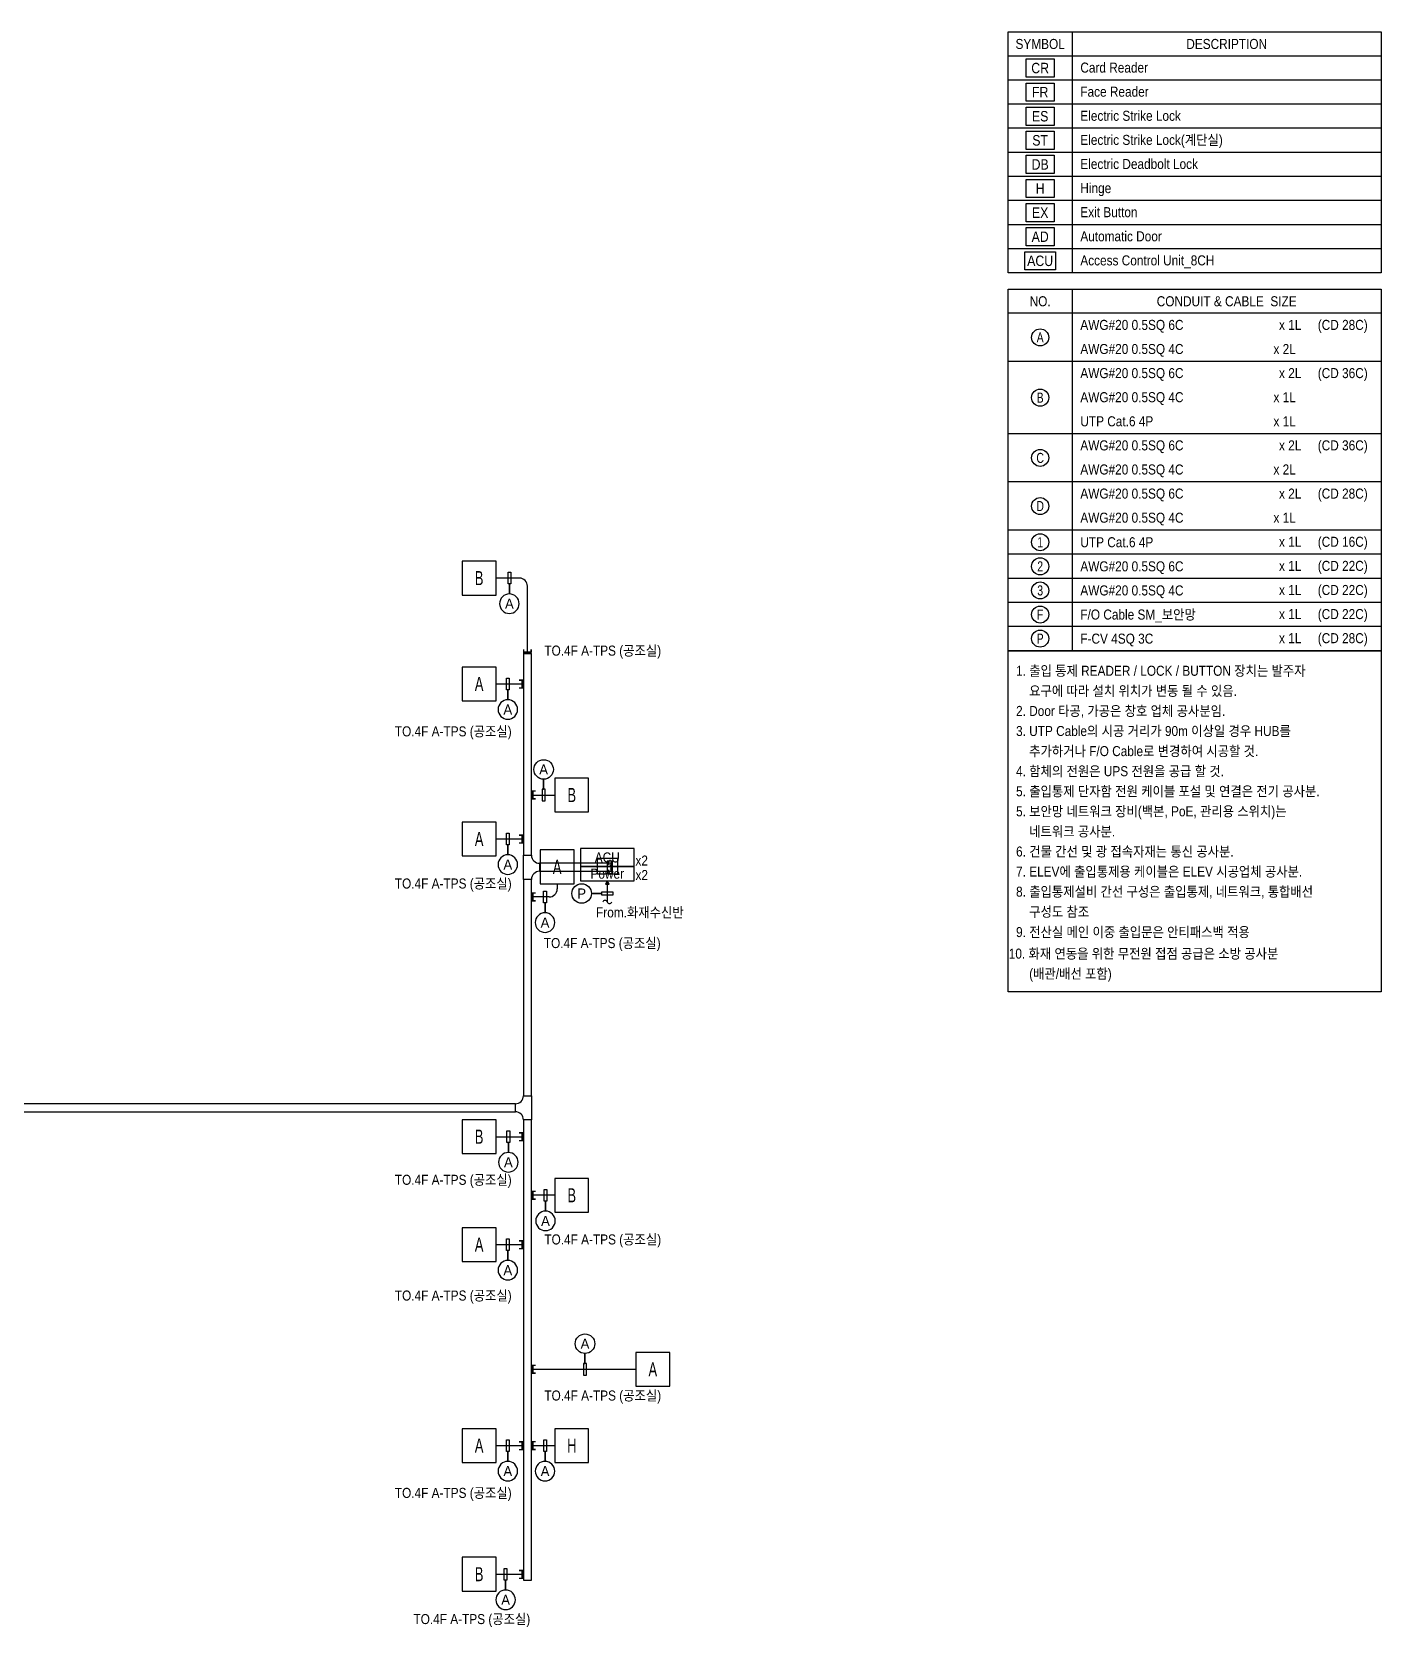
# Model space of a CAD drawing. Header units: millimetres. Extents: x 88230 to 502050, y -351975 to 882900.
# Drawn here: x 325520 to 375900, y 381574 to 441150 of the extents above; entities that cross this region are included whole.
import ezdxf
from ezdxf.enums import TextEntityAlignment as Align

# ---------------------------------------------------------------- set-up
doc = ezdxf.new("R2010")
doc.units = ezdxf.units.MM
doc.header["$LTSCALE"] = 150
doc.linetypes.add('D1', pattern=[3, 1, -1, 1])
for name, color, linetype in [('-----20 General Symbol', 3, 'Continuous'), ('-----27 Communication Cable Tray', 2, 'Continuous'), ('-----29 Cable Schedule', 1, 'Continuous'), ('-----29 Indicator', 1, 'Continuous'), ('-----30 Text', 2, 'Continuous'), ('4', 4, 'Continuous'), ('6', 6, 'Continuous')]:
    doc.layers.add(name, color=color, linetype=linetype)
doc.styles.add('ELEC', font='')
doc.styles.get('ELEC').set_extended_font_data('Dotum')

# ---------------------------------------------------------------- blocks, each defined once
blk = doc.blocks.new('A$Cb6f7ff96')
at = {"layer": '-----20 General Symbol', "color": 1}
for points in [[(-29521, -10719), (-29521, -12079), (-31600, -12079), (-31600, -10719)], [(-29521, -12519), (-29521, -13879), (-31600, -13879), (-31600, -12519)], [(-29521, -14319), (-29521, -15679), (-31600, -15679), (-31600, -14319)], [(-29521, -16119), (-29521, -17479), (-31600, -17479), (-31600, -16119)], [(-29521, -17919), (-29521, -19279), (-31600, -19279), (-31600, -17919)], [(-29521, -19719), (-29521, -21079), (-31600, -21079), (-31600, -19719)], [(-29521, -21519), (-29521, -22879), (-31600, -22879), (-31600, -21519)], [(-29521, -23319), (-29521, -24679), (-31600, -24679), (-31600, -23319)], [(-29421, -25119), (-29421, -26479), (-31700, -26479), (-31700, -25119)]]:
    blk.add_lwpolyline(points, close=True, dxfattribs=at)
at = {"layer": '-----29 Cable Schedule', "color": 1}
for p, q in [((-28161, -8700), (-28161, -26719)), ((-5100, -12300), (-32961, -12300)), ((-5100, -14100), (-32961, -14100)), ((-5100, -15900), (-32961, -15900)), ((-5100, -17700), (-32961, -17700)), ((-5100, -19500), (-32961, -19500)), ((-5100, -21300), (-32961, -21300)), ((-5100, -21300), (-32961, -21300)), ((-5100, -23100), (-32961, -23100)), ((-5100, -23100), (-32961, -23100)), ((-5100, -24900), (-32961, -24900)), ((-5100, -24900), (-32961, -24900)), ((-28161, -27919), (-28161, -54919)), ((-5100, -33319), (-32961, -33319)), ((-5100, -38719), (-32961, -38719)), ((-5100, -42319), (-32961, -42319)), ((-5100, -45919), (-32961, -45919)), ((-5100, -47719), (-32961, -47719)), ((-5100, -49519), (-32961, -49519)), ((-5100, -51319), (-32961, -51319)), ((-5100, -53119), (-32961, -53119))]:
    blk.add_line(p, q, dxfattribs=at)
at = {"layer": '-----29 Cable Schedule', "color": 3}
for p, q in [((-5100, -10500), (-32961, -10500)), ((-5100, -29719), (-32961, -29719))]:
    blk.add_line(p, q, dxfattribs=at)
for points in [[(-5100, -26700), (-32961, -26700), (-32961, -8700), (-5100, -8700)], [(-5100, -54919), (-32961, -54919), (-32961, -27919), (-5100, -27919)], [(-5100, -80413), (-32961, -80413), (-32961, -54919), (-5100, -54919)]]:
    blk.add_lwpolyline(points, close=True, dxfattribs=at)
at = {"layer": '-----29 Indicator', "color": 1}
for centre in [(-30561, -31519), (-30561, -36019), (-30561, -40519), (-30561, -44119), (-30561, -46819), (-30561, -48619), (-30561, -50419), (-30561, -52219), (-30561, -54019)]:
    blk.add_circle(centre, 637, dxfattribs=at)
at = {"layer": '-----20 General Symbol', "color": 3, "style": 'ELEC', "width": 0.9}
for s, p in [('CR', (-30561, -11399)), ('FR', (-30561, -13199)), ('ES', (-30561, -14999)), ('ST', (-30561, -16799)), ('DB', (-30561, -18599)), ('H', (-30561, -20399)), ('EX', (-30561, -22199)), ('AD', (-30561, -23999)), ('ACU', (-30561, -25799))]:
    blk.add_text(s, height=780, dxfattribs=at).set_placement(p, align=Align.MIDDLE_CENTER)
at = {"layer": '-----30 Text', "color": 2, "style": 'ELEC', "width": 0.9}
for s, p in [('SYMBOL', (-30561, -9600)), ('DESCRIPTION', (-16630, -9600)), ('NO.', (-30561, -28819)), ('CONDUIT & CABLE  SIZE', (-16630, -28819))]:
    blk.add_text(s, height=750, dxfattribs=at).set_placement(p, align=Align.MIDDLE)
for s, p in [('Card Reader', (-27561, -11366)), ('Face Reader', (-27561, -13166)), ('Electric Strike Lock', (-27561, -14966)), ('Electric Strike Lock(계단실)', (-27561, -16766)), ('Electric Deadbolt Lock', (-27561, -18566)), ('Hinge', (-27561, -20366)), ('Exit Button', (-27561, -22166)), ('Automatic Door', (-27561, -23966)), ('Access Control Unit_8CH', (-27561, -25766)), ('AWG#20 0.5SQ 6C', (-27561, -30585)), ('AWG#20 0.5SQ 4C', (-27561, -32385)), ('AWG#20 0.5SQ 6C', (-27561, -34185)), ('AWG#20 0.5SQ 4C', (-27561, -35985)), ('UTP Cat.6 4P', (-27561, -37785)), ('AWG#20 0.5SQ 6C', (-27561, -39585)), ('AWG#20 0.5SQ 4C', (-27561, -41385)), ('AWG#20 0.5SQ 6C', (-27561, -43185)), ('AWG#20 0.5SQ 4C', (-27561, -44985)), ('UTP Cat.6 4P', (-27561, -46819)), ('AWG#20 0.5SQ 6C', (-27561, -48619)), ('AWG#20 0.5SQ 4C', (-27561, -50419)), ('F/O Cable SM_보안망', (-27561, -52219)), ('F-CV 4SQ 3C', (-27561, -54019)), ('1. 출입 통제 READER / LOCK / BUTTON 장치는 발주자', (-32361, -56419)), ('    요구에 따라 설치 위치가 변동 될 수 있음.', (-32361, -57919)), ('2. Door 타공, 가공은 창호 업체 공사분임.', (-32361, -59419)), ('3. UTP Cable의 시공 거리가 90m 이상일 경우 HUB를', (-32361, -60919)), ('    추가하거나 F/O Cable로 변경하여 시공할 것.', (-32361, -62419)), ('4. 함체의 전원은 UPS 전원을 공급 할 것.', (-32361, -63919)), ('5. 출입통제 단자함 전원 케이블 포설 및 연결은 전기 공사분.', (-32361, -65419)), ('5. 보안망 네트워크 장비(백본, PoE, 관리용 스위치)는', (-32361, -66919)), ('    네트워크 공사분.', (-32361, -68419)), ('6. 건물 간선 및 광 접속자재는 통신 공사분.', (-32361, -69919)), ('7. ELEV에 출입통제용 케이블은 ELEV 시공업체 공사분.', (-32361, -71419)), ('8. 출입통제설비 간선 구성은 출입통제, 네트워크, 통합배선', (-32361, -72919)), ('    구성도 참조', (-32361, -74419)), ('9. 전산실 메인 이중 출입문은 안티패스백 적용', (-32361, -75937)), ('10. 화재 연동을 위한 무전원 접점 공급은 소방 공사분', (-32905, -77545)), ('    (배관/배선 포함)', (-32361, -79045))]:
    blk.add_text(s, height=750, dxfattribs=at).set_placement(p, align=Align.MIDDLE_LEFT)
for s, p in [('x 1L     (CD 28C)', (-6100, -30585)), ('x 2L     ', (-10242, -32385)), ('x 2L     (CD 36C)', (-6100, -34185)), ('x 1L     ', (-10242, -35985)), ('x 1L     ', (-10242, -37785)), ('x 2L     (CD 36C)', (-6100, -39585)), ('x 2L     ', (-10242, -41385)), ('x 2L     (CD 28C)', (-6100, -43185)), ('x 1L     ', (-10242, -44985)), ('x 1L     (CD 16C)', (-6100, -46785)), ('x 1L     (CD 22C)', (-6100, -48585)), ('x 1L     (CD 22C)', (-6100, -50385)), ('x 1L     (CD 22C)', (-6100, -52185)), ('x 1L     (CD 28C)', (-6100, -53985))]:
    blk.add_text(s, height=750, dxfattribs=at).set_placement(p, align=Align.MIDDLE_RIGHT)
at = {"layer": '-----30 Text', "transparency": 33554687, "style": 'ELEC', "width": 0.8}
for s, p in [('A', (-30561, -31519)), ('B', (-30561, -36019)), ('C', (-30561, -40519)), ('D', (-30561, -44119)), ('1', (-30561, -46819)), ('2', (-30561, -48619)), ('3', (-30561, -50419)), ('F', (-30561, -52219)), ('P', (-30561, -54019))]:
    blk.add_text(s, height=750, dxfattribs=at).set_placement(p, align=Align.MIDDLE_CENTER)
blk = doc.blocks.new('GOK_B')
at = {"layer": '-----20 General Symbol', "color": 1}
blk.add_lwpolyline([(272950, 41850), (274750, 41850), (274750, 43650), (272950, 43650)], close=True, dxfattribs=at)
at = {"layer": '-----20 General Symbol', "color": 3, "style": 'ELEC', "width": 0.7}
blk.add_text('B', height=750, dxfattribs=at).set_placement((273850, 42750), align=Align.MIDDLE_CENTER)
blk = doc.blocks.new('GOK_H')
at = {"layer": '-----20 General Symbol', "color": 1}
blk.add_lwpolyline([(139470, -259730), (140730, -259730), (140730, -258470), (139470, -258470)], close=True, dxfattribs=at)
at = {"layer": '-----20 General Symbol', "color": 3, "style": 'ELEC', "width": 0.7}
blk.add_text('H', height=525, dxfattribs=at).set_placement((140100, -259100), align=Align.MIDDLE_CENTER)
blk = doc.blocks.new('GOK_A')
at = {"layer": '-----20 General Symbol', "color": 1}
blk.add_lwpolyline([(272950, 44280), (274750, 44280), (274750, 46080), (272950, 46080)], close=True, dxfattribs=at)
at = {"layer": '-----20 General Symbol', "color": 3, "style": 'ELEC', "width": 0.7}
blk.add_text('A', height=750, dxfattribs=at).set_placement((273850, 45180), align=Align.MIDDLE_CENTER)
blk = doc.blocks.new('O08')
blk.add_hatch(color=256).paths.add_polyline_path([(120, 51), (-120, 51), (-120, 0), (120, 0)])
blk.add_lwpolyline([(120, 127.5), (120, 0), (-120, 0), (-120, 127.5), (-120, 51), (120, 51)])

msp = doc.modelspace()

# ---------------------------------------------------------------- linework, layer by layer
at = {"layer": '-----20 General Symbol', "color": 1}
for points in [[(346005, 409982), (348005, 409982), (348005, 410656), (346005, 410656)], [(346005, 409443), (348005, 409443), (348005, 409982), (346005, 409982)]]:
    msp.add_lwpolyline(points, close=True, dxfattribs=at)
at = {"layer": '-----27 Communication Cable Tray', "elevation": 0}
for points in [[(343874, 417930), (343874, 410400), (344174, 410400), (344174, 417930)], [(347200, 410100), (344474, 410100), (344474, 409800), (347200, 409800)], [(344174, 401421), (344174, 409500), (343874, 409500), (343874, 401421)], [(275741, 400821), (343574, 400821), (343574, 401121), (275741, 401121)], [(344174, 383331), (344174, 400521), (343874, 400521), (343874, 383331)]]:
    msp.add_lwpolyline(points, close=True, dxfattribs=at)
for points in [[(344174, 409500), (343874, 409500), (343874, 409500), (343874, 410400), (344174, 410400, 0.414214), (344474, 410100), (344474, 409800), (344474, 409800, 0.414214)], [(343874, 401421), (344174, 401421), (344174, 401421), (344174, 400521), (343874, 400521, 0.414214), (343574, 400821), (343574, 401121), (343574, 401121, 0.414214)]]:
    msp.add_lwpolyline(points, format="xyb", close=True, dxfattribs=at)
at = {"layer": '-----27 Communication Cable Tray', "color": 1}
msp.add_lwpolyline([(347000, 409725), (347200, 409725), (347200, 410175), (347000, 410175), (347000, 409725)], dxfattribs=at)
at = {"layer": '-----27 Communication Cable Tray', "color": 1, "linetype": 'D1'}
for points in [[(347000, 409725), (347200, 410175)], [(347000, 410175), (347200, 409725)]]:
    msp.add_lwpolyline(points, dxfattribs=at)
at = {"layer": '-----27 Communication Cable Tray'}
for points in [[(347050, 409850), (347050, 409800), (347150, 409800), (347150, 410100), (347050, 410100), (347050, 410050)], [(347150, 409775), (347200, 409775), (347200, 410125), (347150, 410125), (347150, 409775)]]:
    msp.add_lwpolyline(points, dxfattribs=at)
at = {"layer": '-----29 Indicator', "color": 1, "elevation": 0}
msp.add_lwpolyline([(343349, 420159), (343349, 420532), (343298, 420532), (343298, 420968), (343400, 420968), (343400, 420532), (343323, 420532), (343349, 420532), (343349, 420159, 0.414214), (342984, 419794, 0.414214), (343349, 419430, 0.414214), (343714, 419794, 0.414214), (343349, 420159, 0.151042)], format="xyb", dxfattribs=at)
at = {"layer": '-----29 Indicator', "color": 1}
for points in [[(343291, 416209), (343291, 416582), (343240, 416582), (343240, 417018), (343343, 417018), (343343, 416582), (343266, 416582), (343291, 416582), (343291, 416209, 0.414214), (342926, 415844, 0.414214), (343291, 415480, 0.414214), (343656, 415844, 0.414214), (343291, 416209, 0.151042)], [(344628, 413241), (344628, 412868), (344577, 412868), (344577, 412432), (344680, 412432), (344680, 412868), (344603, 412868), (344628, 412868), (344628, 413241, -0.414214), (344263, 413606, -0.414214), (344628, 413970, -0.414214), (344993, 413606, -0.414214), (344628, 413241, -0.151042)], [(343291, 410417), (343291, 410790), (343240, 410790), (343240, 411226), (343343, 411226), (343343, 410790), (343266, 410790), (343291, 410790), (343291, 410417, 0.414214), (342926, 410052, 0.414214), (343291, 409687, 0.414214), (343656, 410052, 0.414214), (343291, 410417, 0.151042)], [(346413, 408972), (346786, 408972), (346786, 408921), (347222, 408921), (347222, 409023), (346786, 409023), (346786, 408946), (346786, 408972), (346413, 408972, -0.414214), (346049, 408607, -0.414214), (345684, 408972, -0.414214), (346049, 409337, -0.414214), (346413, 408972, -0.151042)], [(344680, 408251), (344680, 408623), (344629, 408623), (344629, 409060), (344731, 409060), (344731, 408623), (344655, 408623), (344680, 408623), (344680, 408251, 0.414214), (344315, 407886, 0.414214), (344680, 407521, 0.414214), (345045, 407886, 0.414214), (344680, 408251, 0.151042)], [(343311, 399299), (343311, 399672), (343259, 399672), (343259, 400108), (343362, 400108), (343362, 399672), (343285, 399672), (343311, 399672), (343311, 399299, 0.414214), (342946, 398935, 0.414214), (343311, 398570, 0.414214), (343676, 398935, 0.414214), (343311, 399299, 0.151042)], [(344697, 397109), (344697, 397482), (344646, 397482), (344646, 397918), (344748, 397918), (344748, 397482), (344671, 397482), (344697, 397482), (344697, 397109, 0.414214), (344332, 396744, 0.414214), (344697, 396380, 0.414214), (345062, 396744, 0.414214), (344697, 397109, 0.151042)], [(343291, 395269), (343291, 395642), (343240, 395642), (343240, 396078), (343343, 396078), (343343, 395642), (343266, 395642), (343291, 395642), (343291, 395269, 0.414214), (342926, 394904, 0.414214), (343291, 394540, 0.414214), (343656, 394904, 0.414214), (343291, 395269, 0.151042)], [(346173, 391793), (346173, 391421), (346122, 391421), (346122, 390984), (346225, 390984), (346225, 391421), (346148, 391421), (346173, 391421), (346173, 391793, -0.414214), (345808, 392158, -0.414214), (346173, 392523, -0.414214), (346538, 392158, -0.414214), (346173, 391793, -0.151042)], [(343291, 387764), (343291, 388137), (343240, 388137), (343240, 388573), (343343, 388573), (343343, 388137), (343266, 388137), (343291, 388137), (343291, 387764, 0.414214), (342926, 387400, 0.414214), (343291, 387035, 0.414214), (343656, 387400, 0.414214), (343291, 387764, 0.151042)], [(344682, 387764), (344682, 388137), (344630, 388137), (344630, 388573), (344733, 388573), (344733, 388137), (344656, 388137), (344682, 388137), (344682, 387764, 0.414214), (344317, 387400, 0.414214), (344682, 387035, 0.414214), (345046, 387400, 0.414214), (344682, 387764, 0.151042)], [(343209, 382959), (343209, 383332), (343157, 383332), (343157, 383768), (343260, 383768), (343260, 383332), (343183, 383332), (343209, 383332), (343209, 382959, 0.414214), (342844, 382594, 0.414214), (343209, 382230, 0.414214), (343574, 382594, 0.414214), (343209, 382959, 0.151042)]]:
    msp.add_lwpolyline(points, format="xyb", dxfattribs=at)
at = {"layer": '-----30 Text'}
msp.add_lwpolyline([(346643, 409693), (346643, 410293), (347393, 410293), (347393, 409693)], close=True, dxfattribs=at)
at = {"layer": '4'}
for p, q in [((343724, 420750, 0), (342850, 420750, 0)), ((344024, 417930, 0), (344024, 420450, 0)), ((342850, 416800), (343874, 416800)), ((344174, 412650), (345050, 412650)), ((342850, 411008), (343874, 411008)), ((345134, 409338), (345134, 409142)), ((344834, 408842), (344174, 408842)), ((342850, 399890), (343726, 399890)), ((342850, 399890), (343874, 399890)), ((345050, 397700), (344206, 397700)), ((345050, 397700), (344206, 397700)), ((342850, 395860), (343874, 395860)), ((344174, 391202, 0), (348075, 391202)), ((342850, 388355), (343874, 388355)), ((344174, 388355), (345050, 388355)), ((342850, 383550), (343874, 383550))]:
    msp.add_line(p, q, dxfattribs=at)
for centre, start, end in [((343724, 420450, 0), 0, 90), ((344834, 409142), 270, 0)]:
    msp.add_arc(centre, 300, start, end, dxfattribs=at)
at = {"layer": '6'}
msp.add_line((347004, 409443), (347004, 408655), dxfattribs=at)
msp.add_lwpolyline([(347074, 409323), (347005, 409443), (346936, 409323)], close=True, dxfattribs=at)
for centre, start, end in [((346921, 408626), 18.99978, 161.00022), ((347087, 408684), 198.99978, 341.00022)]:
    msp.add_arc(centre, 88, start, end, dxfattribs=at)

# ---------------------------------------------------------------- block references
at = {"layer": '-----20 General Symbol', "xscale": 0.6999999999970896, "yscale": 0.6999999999970896, "zscale": 0.6999999999970896}
for name, p in [('GOK_B', (150525, 390825)), ('GOK_A', (150525, 385174)), ('GOK_B', (153985, 382725)), ('GOK_A', (150525, 379382)), ('GOK_A', (153439, 378342)), ('GOK_B', (150525, 369965)), ('GOK_B', (153985, 367775)), ('GOK_A', (150525, 364234)), ('GOK_A', (157010, 359576)), ('GOK_A', (150525, 356729)), ('GOK_B', (150525, 353625))]:
    msp.add_blockref(name, p, dxfattribs=at)
at = {"layer": '-----20 General Symbol'}
msp.add_blockref('GOK_H', (205580, 647455), dxfattribs=at)
at = {"layer": '-----29 Cable Schedule', "xscale": 0.5, "yscale": 0.5, "zscale": 0.5}
msp.add_blockref('A$Cb6f7ff96', (378450, 445500), dxfattribs=at)
at = {"layer": '4', "xscale": -1.199999999953434, "yscale": 1.199999999953434, "zscale": 1.199999999953434}
msp.add_blockref('O08', (344024, 417930, 0), dxfattribs=at)
for p, rotation in [((343874, 416800), 90), ((344174, 412650), 270.0000000000001), ((343874, 411008), 90), ((344174, 408842), 270.0000000000001), ((343874, 399890), 90), ((344174, 397700), 270.0000000000001), ((343874, 395860), 90), ((344174, 391202, 0), 270.0000000000001), ((343874, 388355), 90), ((344174, 388355, 0), 270.0000000000001), ((343874, 383550), 90)]:
    msp.add_blockref('O08', p, dxfattribs=dict(at, rotation=rotation))

# ---------------------------------------------------------------- texts
at = {"layer": '-----20 General Symbol', "color": 3, "style": 'ELEC', "width": 0.9}
for s, p in [('ACU', (347005, 410319, 0)), ('Power', (347005, 409712, 0)), ('x2', (348290, 410203, 0)), ('x2', (348292, 409663, 0))]:
    msp.add_text(s, height=375, dxfattribs=at).set_placement(p, align=Align.MIDDLE_CENTER)
msp.add_text('From.화재수신반', height=375, dxfattribs=at).set_placement((348222, 408271), align=Align.MIDDLE)
at = {"layer": '-----30 Text', "style": 'ELEC'}
for s, p in [('A', (343349, 419794, 0)), ('A', (343291, 415844)), ('A', (344628, 413606)), ('A', (343291, 410052)), ('P', (346049, 408972)), ('A', (344680, 407886)), ('A', (343311, 398935)), ('A', (344697, 396744)), ('A', (343291, 394904)), ('A', (346173, 392158)), ('A', (343291, 387400)), ('A', (344682, 387400)), ('A', (343209, 382594))]:
    msp.add_text(s, height=375, dxfattribs=at).set_placement(p, align=Align.MIDDLE)
at = {"style": 'ELEC', "width": 0.9}
for p in [(346836, 418011), (341254, 414995), (341254, 409313), (346817, 407089), (341254, 398247), (346836, 396020), (341254, 393925), (346836, 390191), (341254, 386554), (341949, 381842)]:
    msp.add_text('TO.4F A-TPS (공조실)', height=375, dxfattribs=at).set_placement(p, align=Align.MIDDLE)

doc.saveas('drawing.dxf')
